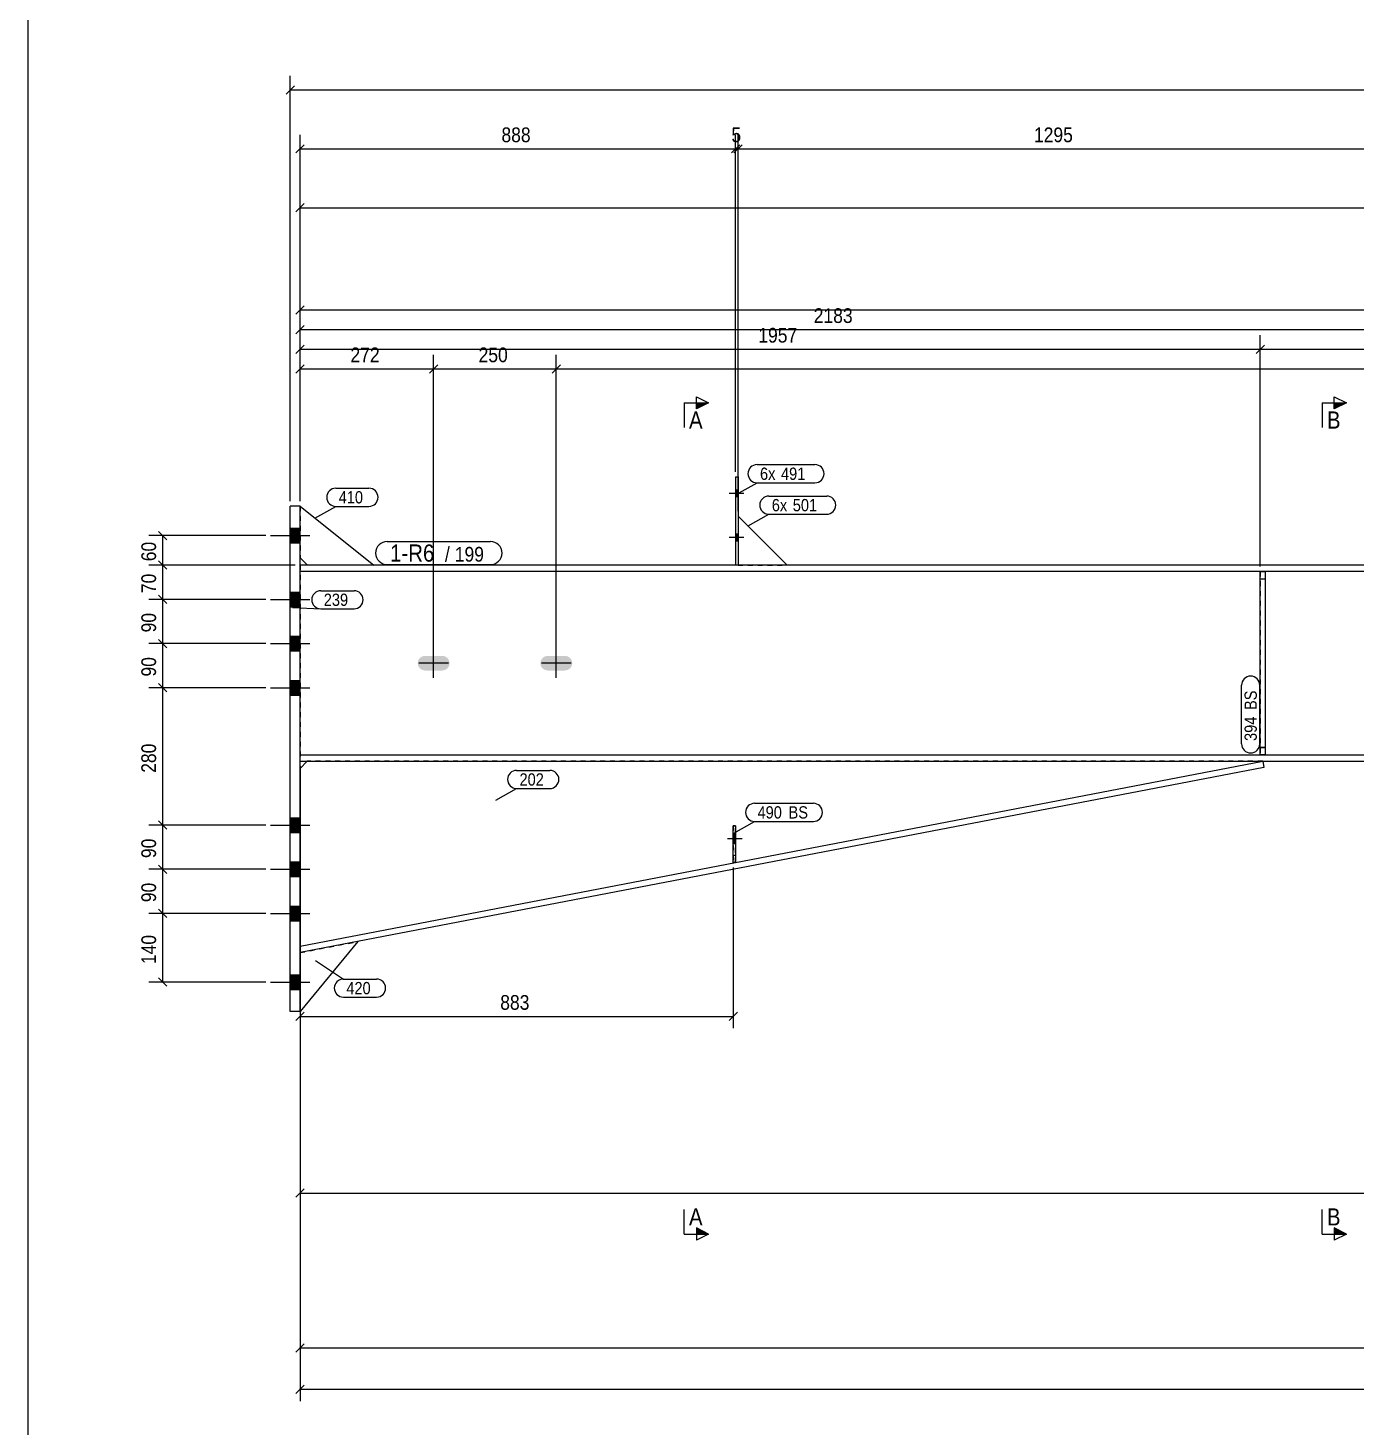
# Model space of a CAD drawing. Header units: millimetres. Extents: x 2 to 1174, y 1 to 825.
# Drawn here: x 5 to 275.6, y 244.6 to 529.8 of the extents above; entities that cross this region are included whole.
import ezdxf

# ---------------------------------------------------------------- set-up
doc = ezdxf.new("R2010")
doc.units = ezdxf.units.MM
for name, pattern in [('XKITLINE00', [0]), ('XKITLINE01', [4, 1, -1, 1, -1]), ('XKITLINE02', [4, 2, -2])]:
    doc.linetypes.add(name, pattern=pattern)
for name, color, linetype, lineweight in [('Bolt', 3, 'Continuous', 0), ('Dimensions', 7, 'Continuous', 0), ('DrawingSheet', 5, 'Continuous', 0), ('Part', 2, 'Continuous', 0), ('PartMark', 7, 'Continuous', 0), ('Section', 6, 'Continuous', 0)]:
    doc.layers.add(name, color=color, linetype=linetype, lineweight=lineweight)
doc.styles.add('ARIAL', font='ARIAL.TTF')

# ---------------------------------------------------------------- blocks, each defined once
blk = doc.blocks.new('*A6')
at = {"layer": 'Bolt'}
for points in [[(60.45, 424.77), (58.45, 424.77), (58.45, 427.77), (60.45, 427.77)], [(60.45, 424.77), (58.45, 424.77), (58.45, 427.77), (60.45, 427.77)], [(60.45, 411.77), (58.45, 411.77), (58.45, 414.77), (60.45, 414.77)], [(60.45, 411.77), (58.45, 411.77), (58.45, 414.77), (60.45, 414.77)], [(60.45, 402.77), (58.45, 402.77), (58.45, 405.77), (60.45, 405.77)], [(60.45, 402.77), (58.45, 402.77), (58.45, 405.77), (60.45, 405.77)], [(60.45, 393.77), (58.45, 393.77), (58.45, 396.77), (60.45, 396.77)], [(60.45, 393.77), (58.45, 393.77), (58.45, 396.77), (60.45, 396.77)], [(60.45, 365.77), (58.45, 365.77), (58.45, 368.77), (60.45, 368.77)], [(60.45, 365.77), (58.45, 365.77), (58.45, 368.77), (60.45, 368.77)], [(60.45, 356.77), (58.45, 356.77), (58.45, 359.77), (60.45, 359.77)], [(60.45, 356.77), (58.45, 356.77), (58.45, 359.77), (60.45, 359.77)], [(60.45, 347.77), (58.45, 347.77), (58.45, 350.77), (60.45, 350.77)], [(60.45, 347.77), (58.45, 347.77), (58.45, 350.77), (60.45, 350.77)], [(60.45, 333.77), (58.45, 333.77), (58.45, 336.77), (60.45, 336.77)], [(60.45, 333.77), (58.45, 333.77), (58.45, 336.77), (60.45, 336.77)]]:
    blk.add_hatch(color=3, dxfattribs=at).paths.add_polyline_path(points, flags=17)
at = {"layer": 'Bolt', "color": 3, "linetype": 'XKITLINE00', "lineweight": 0}
for p, q in [((58.45, 427.77), (60.45, 427.77)), ((58.45, 427.77), (60.45, 427.77)), ((54.45, 426.27), (62.45, 426.27)), ((54.45, 426.27), (62.45, 426.27)), ((58.45, 424.77), (60.45, 424.77)), ((58.45, 424.77), (60.45, 424.77)), ((58.45, 414.77), (60.45, 414.77)), ((58.45, 414.77), (60.45, 414.77)), ((54.45, 413.27), (62.45, 413.27)), ((54.45, 413.27), (62.45, 413.27)), ((58.45, 411.77), (60.45, 411.77)), ((58.45, 411.77), (60.45, 411.77)), ((58.45, 405.77), (60.45, 405.77)), ((58.45, 405.77), (60.45, 405.77)), ((54.45, 404.27), (62.45, 404.27)), ((54.45, 404.27), (62.45, 404.27)), ((58.45, 402.77), (60.45, 402.77)), ((58.45, 402.77), (60.45, 402.77)), ((58.45, 396.77), (60.45, 396.77)), ((58.45, 396.77), (60.45, 396.77)), ((54.45, 395.27), (62.45, 395.27)), ((54.45, 395.27), (62.45, 395.27)), ((58.45, 393.77), (60.45, 393.77)), ((58.45, 393.77), (60.45, 393.77)), ((58.45, 368.77), (60.45, 368.77)), ((58.45, 368.77), (60.45, 368.77)), ((54.45, 367.27), (62.45, 367.27)), ((54.45, 367.27), (62.45, 367.27)), ((58.45, 365.77), (60.45, 365.77)), ((58.45, 365.77), (60.45, 365.77)), ((58.45, 359.77), (60.45, 359.77)), ((58.45, 359.77), (60.45, 359.77)), ((54.45, 358.27), (62.45, 358.27)), ((54.45, 358.27), (62.45, 358.27)), ((58.45, 356.77), (60.45, 356.77)), ((58.45, 356.77), (60.45, 356.77)), ((58.45, 350.77), (60.45, 350.77)), ((58.45, 350.77), (60.45, 350.77)), ((54.45, 349.27), (62.45, 349.27)), ((54.45, 349.27), (62.45, 349.27)), ((58.45, 347.77), (60.45, 347.77)), ((58.45, 347.77), (60.45, 347.77)), ((58.45, 336.77), (60.45, 336.77)), ((58.45, 336.77), (60.45, 336.77)), ((54.45, 335.27), (62.45, 335.27)), ((54.45, 335.27), (62.45, 335.27)), ((58.45, 333.77), (60.45, 333.77)), ((58.45, 333.77), (60.45, 333.77))]:
    blk.add_line(p, q, dxfattribs=at)
blk = doc.blocks.new('*A7')
at = {"layer": 'Part', "color": 2, "linetype": 'XKITLINE00', "lineweight": 0}
blk.add_line((72.23, 343.54), (60.45, 329.27), dxfattribs=at)
at = {"layer": 'Part', "color": 7, "linetype": 'XKITLINE01', "lineweight": 0}
for p, q in [((60.45, 341.27), (72.23, 343.54)), ((60.45, 329.27), (60.45, 341.27))]:
    blk.add_line(p, q, dxfattribs=at)
blk = doc.blocks.new('*A8')
at = {"layer": 'Part', "color": 7, "linetype": 'XKITLINE01', "lineweight": 0}
for p, q in [((148.71, 367.14), (148.71, 359.64)), ((149.21, 367.14), (148.71, 367.14)), ((149.21, 359.64), (149.21, 367.14)), ((148.71, 361.14), (149.21, 361.14)), ((148.71, 359.64), (149.21, 359.64))]:
    blk.add_line(p, q, dxfattribs=at)
blk = doc.blocks.new('*A9')
at = {"layer": 'Part', "color": 2, "linetype": 'XKITLINE00', "lineweight": 0}
for p, q in [((148.71, 359.64), (148.71, 367.14)), ((148.71, 367.14), (149.21, 367.14)), ((149.21, 367.14), (149.21, 359.64)), ((149.21, 359.64), (148.71, 359.64))]:
    blk.add_line(p, q, dxfattribs=at)
at = {"layer": 'Part', "color": 7, "linetype": 'XKITLINE01', "lineweight": 0}
blk.add_line((148.71, 361.14), (149.21, 361.14), dxfattribs=at)
blk = doc.blocks.new('*A10')
at = {"layer": 'Part', "color": 2, "linetype": 'XKITLINE00', "lineweight": 0}
blk.add_line((159.71, 420.27), (149.71, 430.27), dxfattribs=at)
at = {"layer": 'Part', "color": 7, "linetype": 'XKITLINE01', "lineweight": 0}
for p, q in [((149.71, 430.27), (149.71, 420.27)), ((149.71, 420.27), (159.71, 420.27))]:
    blk.add_line(p, q, dxfattribs=at)
blk = doc.blocks.new('*A11')
at = {"layer": 'Part', "color": 2, "linetype": 'XKITLINE00', "lineweight": 0}
for p, q in [((149.21, 438.27), (149.71, 438.27)), ((149.21, 438.27), (149.21, 420.27)), ((149.71, 438.27), (149.71, 420.27))]:
    blk.add_line(p, q, dxfattribs=at)
at = {"layer": 'Part', "color": 7, "linetype": 'XKITLINE01', "lineweight": 0}
blk.add_line((149.71, 420.27), (149.21, 420.27), dxfattribs=at)
blk = doc.blocks.new('*A48')
at = {"layer": 'Part', "color": 2, "linetype": 'XKITLINE00', "lineweight": 0}
for p, q in [((256.12, 381.57), (256.12, 418.97)), ((257.12, 418.97), (257.12, 381.57))]:
    blk.add_line(p, q, dxfattribs=at)
at = {"layer": 'Part', "color": 7, "linetype": 'XKITLINE01', "lineweight": 0}
for p, q in [((256.12, 418.97), (257.12, 418.97)), ((256.12, 417.47), (257.12, 417.47)), ((256.12, 383.07), (257.12, 383.07)), ((256.12, 381.57), (257.12, 381.57))]:
    blk.add_line(p, q, dxfattribs=at)
blk = doc.blocks.new('*A49')
at = {"layer": 'Part', "color": 7, "linetype": 'XKITLINE01', "lineweight": 0}
for p, q in [((256.12, 418.97), (256.12, 381.57)), ((256.12, 418.97), (257.12, 418.97)), ((256.12, 417.47), (257.12, 417.47)), ((257.12, 418.97), (257.12, 381.57)), ((257.12, 383.07), (256.12, 383.07)), ((257.12, 381.57), (256.12, 381.57))]:
    blk.add_line(p, q, dxfattribs=at)
blk = doc.blocks.new('*A52')
at = {"layer": 'Part', "color": 2, "linetype": 'XKITLINE00', "lineweight": 0}
for p, q in [((60.45, 378.81), (61.91, 380.27)), ((60.45, 342.6), (256.62, 380.27)), ((256.62, 380.27), (256.86, 379)), ((256.86, 379), (60.45, 341.27))]:
    blk.add_line(p, q, dxfattribs=at)
at = {"layer": 'Part', "color": 7, "linetype": 'XKITLINE01', "lineweight": 0}
for p, q in [((256.62, 380.27), (61.91, 380.27)), ((60.45, 341.27), (60.45, 378.81))]:
    blk.add_line(p, q, dxfattribs=at)
blk = doc.blocks.new('*A54')
at = {"layer": 'Part', "color": 2, "linetype": 'XKITLINE00', "lineweight": 0}
for p, q in [((60.45, 432.27), (75.45, 420.27)), ((61.95, 420.27), (60.45, 421.77))]:
    blk.add_line(p, q, dxfattribs=at)
at = {"layer": 'Part', "color": 7, "linetype": 'XKITLINE01', "lineweight": 0}
for p, q in [((60.45, 432.27), (60.45, 421.77)), ((75.45, 420.27), (61.95, 420.27))]:
    blk.add_line(p, q, dxfattribs=at)
blk = doc.blocks.new('*A55')
at = {"layer": 'Bolt'}
for points in [[(84.53, 399.7), (84.42, 400.27), (84.53, 400.85), (84.86, 401.33), (85.34, 401.66), (85.92, 401.77), (89.42, 401.77), (89.99, 401.66), (90.48, 401.33), (90.8, 400.85), (90.92, 400.27), (90.8, 399.7), (90.48, 399.21), (89.99, 398.89), (89.42, 398.77), (85.92, 398.77), (85.34, 398.89), (84.86, 399.21)], [(109.53, 399.7), (109.42, 400.27), (109.53, 400.85), (109.86, 401.33), (110.34, 401.66), (110.92, 401.77), (114.42, 401.77), (114.99, 401.66), (115.48, 401.33), (115.8, 400.85), (115.92, 400.27), (115.8, 399.7), (115.48, 399.21), (114.99, 398.89), (114.42, 398.77), (110.92, 398.77), (110.34, 398.89), (109.86, 399.21)]]:
    blk.add_hatch(color=3, dxfattribs=at).paths.add_polyline_path(points, flags=17)
at = {"layer": 'Bolt', "color": 3, "linetype": 'XKITLINE00', "lineweight": 0}
for p, q in [((87.67, 397.27), (87.67, 403.27)), ((112.67, 397.27), (112.67, 403.27)), ((90.67, 400.27), (84.67, 400.27)), ((115.67, 400.27), (109.67, 400.27))]:
    blk.add_line(p, q, dxfattribs=at)
blk = doc.blocks.new('*A56')
at = {"layer": 'Bolt', "color": 3, "linetype": 'XKITLINE02', "lineweight": 0}
for p, q in [((149.21, 365.43), (148.71, 365.43)), ((150.56, 364.44), (147.56, 364.44)), ((149.21, 363.46), (148.71, 363.46))]:
    blk.add_line(p, q, dxfattribs=at)
blk = doc.blocks.new('*A57')
at = {"layer": 'Bolt'}
blk.add_hatch(color=3, dxfattribs=at).paths.add_polyline_path([(149.21, 363.46), (148.71, 363.46), (148.71, 365.43), (149.21, 365.43)], flags=17)
at = {"layer": 'Bolt', "color": 3, "linetype": 'XKITLINE00', "lineweight": 0}
for p, q in [((149.21, 365.43), (148.71, 365.43)), ((150.56, 364.44), (147.56, 364.44)), ((149.21, 363.46), (148.71, 363.46))]:
    blk.add_line(p, q, dxfattribs=at)
blk = doc.blocks.new('*A58')
at = {"layer": 'Bolt'}
for points in [[(149.21, 435.57), (149.71, 435.57), (149.71, 434.17), (149.21, 434.17)], [(149.21, 435.57), (149.71, 435.57), (149.71, 434.17), (149.21, 434.17)], [(149.21, 426.57), (149.71, 426.57), (149.71, 425.17), (149.21, 425.17)], [(149.21, 426.57), (149.71, 426.57), (149.71, 425.17), (149.21, 425.17)]]:
    blk.add_hatch(color=3, dxfattribs=at).paths.add_polyline_path(points, flags=17)
at = {"layer": 'Bolt', "color": 3, "linetype": 'XKITLINE00', "lineweight": 0}
for p, q in [((150.87, 434.87), (147.87, 434.87)), ((150.87, 434.87), (147.87, 434.87)), ((149.71, 435.57), (149.21, 435.57)), ((149.71, 435.57), (149.21, 435.57)), ((149.71, 434.17), (149.21, 434.17)), ((149.71, 434.17), (149.21, 434.17)), ((150.87, 425.87), (147.87, 425.87)), ((150.87, 425.87), (147.87, 425.87)), ((149.71, 426.57), (149.21, 426.57)), ((149.71, 426.57), (149.21, 426.57)), ((149.71, 425.17), (149.21, 425.17)), ((149.71, 425.17), (149.21, 425.17))]:
    blk.add_line(p, q, dxfattribs=at)
blk = doc.blocks.new('*A80')
at = {"layer": 'Part', "color": 2, "linetype": 'XKITLINE00', "lineweight": 0}
for p, q in [((313.71, 420.27), (60.45, 420.27)), ((313.71, 418.97), (60.45, 418.97)), ((60.45, 381.57), (313.71, 381.57)), ((60.45, 380.27), (313.71, 380.27))]:
    blk.add_line(p, q, dxfattribs=at)
at = {"layer": 'Part', "color": 7, "linetype": 'XKITLINE01', "lineweight": 0}
blk.add_line((60.45, 420.27), (60.45, 380.27), dxfattribs=at)
blk = doc.blocks.new('*A81')
at = {"layer": 'Part', "color": 2, "linetype": 'XKITLINE00', "lineweight": 0}
for p, q in [((58.45, 329.27), (58.45, 432.27)), ((60.45, 432.27), (58.45, 432.27)), ((60.45, 329.27), (60.45, 432.27)), ((60.45, 329.27), (58.45, 329.27))]:
    blk.add_line(p, q, dxfattribs=at)
blk = doc.blocks.new('*A187')
at = {"layer": 'DrawingSheet', "color": 5, "linetype": 'XKITLINE00', "lineweight": 0}
blk.add_line((5, 825), (5, 5), dxfattribs=at)
blk = doc.blocks.new('*A195')
at = {"layer": 'Dimensions', "color": 7, "linetype": 'XKITLINE00', "lineweight": 0}
for p, q in [((58.45, 433.27), (58.45, 519.97)), ((59.3, 517.96), (57.6, 516.27)), ((58.45, 517.12), (1051.15, 517.12))]:
    blk.add_line(p, q, dxfattribs=at)
at = {"layer": 'Dimensions', "color": 3}
blk.add_point((58.45, 517.12), dxfattribs=at)
blk = doc.blocks.new('*A196')
at = {"layer": 'Dimensions', "color": 7, "linetype": 'XKITLINE00', "lineweight": 0}
for p, q in [((59.45, 420.27), (29.6, 420.27)), ((31.6, 421.12), (33.3, 419.42)), ((32.45, 413.27), (32.45, 420.27)), ((31.6, 414.12), (33.3, 412.42)), ((53.45, 413.27), (29.6, 413.27))]:
    blk.add_line(p, q, dxfattribs=at)
at = {"layer": 'Dimensions', "color": 3}
for p in [(32.45, 420.27), (32.45, 413.27)]:
    blk.add_point(p, dxfattribs=at)
at = {"layer": 'Dimensions', "color": 3, "style": 'ARIAL', "width": 0.85}
blk.add_text('70', height=3, rotation=90.0002, dxfattribs=at).set_placement((31.1, 414.55))
blk = doc.blocks.new('*A197')
at = {"layer": 'Dimensions', "color": 7, "linetype": 'XKITLINE00', "lineweight": 0}
for p, q in [((53.45, 426.27), (29.6, 426.27)), ((31.6, 427.12), (33.3, 425.42)), ((32.45, 420.27), (32.45, 426.27)), ((59.45, 420.27), (29.6, 420.27)), ((31.6, 421.12), (33.3, 419.42))]:
    blk.add_line(p, q, dxfattribs=at)
at = {"layer": 'Dimensions', "color": 3}
for p in [(32.45, 426.27), (32.45, 420.27)]:
    blk.add_point(p, dxfattribs=at)
at = {"layer": 'Dimensions', "color": 3, "style": 'ARIAL', "width": 0.85}
blk.add_text('60', height=3, rotation=90.0002, dxfattribs=at).set_placement((31.1, 421.05))
blk = doc.blocks.new('*A199')
at = {"layer": 'Dimensions', "color": 7, "linetype": 'XKITLINE00', "lineweight": 0}
for p, q in [((53.45, 349.27), (29.6, 349.27)), ((31.6, 350.12), (33.3, 348.42)), ((32.45, 335.27), (32.45, 349.27)), ((53.45, 335.27), (29.6, 335.27)), ((31.6, 336.12), (33.3, 334.42))]:
    blk.add_line(p, q, dxfattribs=at)
at = {"layer": 'Dimensions', "color": 3}
for p in [(32.45, 349.27), (32.45, 335.27)]:
    blk.add_point(p, dxfattribs=at)
at = {"layer": 'Dimensions', "color": 3, "style": 'ARIAL', "width": 0.85}
blk.add_text('140', height=3, rotation=90.0002, dxfattribs=at).set_placement((31.1, 338.93))
blk = doc.blocks.new('*A200')
at = {"layer": 'Dimensions', "color": 7, "linetype": 'XKITLINE00', "lineweight": 0}
for p, q in [((53.45, 358.27), (29.6, 358.27)), ((31.6, 359.12), (33.3, 357.42)), ((32.45, 349.27), (32.45, 358.27)), ((53.45, 349.27), (29.6, 349.27)), ((31.6, 350.12), (33.3, 348.42))]:
    blk.add_line(p, q, dxfattribs=at)
at = {"layer": 'Dimensions', "color": 3}
for p in [(32.45, 358.27), (32.45, 349.27)]:
    blk.add_point(p, dxfattribs=at)
at = {"layer": 'Dimensions', "color": 3, "style": 'ARIAL', "width": 0.85}
blk.add_text('90', height=3, rotation=90.0002, dxfattribs=at).set_placement((31.1, 351.55))
blk = doc.blocks.new('*A201')
at = {"layer": 'Dimensions', "color": 7, "linetype": 'XKITLINE00', "lineweight": 0}
for p, q in [((31.6, 368.12), (33.3, 366.42)), ((53.45, 367.27), (29.6, 367.27)), ((32.45, 358.27), (32.45, 367.27)), ((53.45, 358.27), (29.6, 358.27)), ((31.6, 359.12), (33.3, 357.42))]:
    blk.add_line(p, q, dxfattribs=at)
at = {"layer": 'Dimensions', "color": 3}
for p in [(32.45, 367.27), (32.45, 358.27)]:
    blk.add_point(p, dxfattribs=at)
at = {"layer": 'Dimensions', "color": 3, "style": 'ARIAL', "width": 0.85}
blk.add_text('90', height=3, rotation=90.0002, dxfattribs=at).set_placement((31.1, 360.55))
blk = doc.blocks.new('*A202')
at = {"layer": 'Dimensions', "color": 7, "linetype": 'XKITLINE00', "lineweight": 0}
for p, q in [((53.45, 395.27), (29.6, 395.27)), ((31.6, 396.12), (33.3, 394.42)), ((32.45, 367.27), (32.45, 395.27)), ((31.6, 368.12), (33.3, 366.42)), ((53.45, 367.27), (29.6, 367.27))]:
    blk.add_line(p, q, dxfattribs=at)
at = {"layer": 'Dimensions', "color": 3}
for p in [(32.45, 395.27), (32.45, 367.27)]:
    blk.add_point(p, dxfattribs=at)
at = {"layer": 'Dimensions', "color": 3, "style": 'ARIAL', "width": 0.85}
blk.add_text('280', height=3, rotation=90.0002, dxfattribs=at).set_placement((31.1, 377.93))
blk = doc.blocks.new('*A203')
at = {"layer": 'Dimensions', "color": 7, "linetype": 'XKITLINE00', "lineweight": 0}
for p, q in [((31.6, 405.12), (33.3, 403.42)), ((53.45, 404.27), (29.6, 404.27)), ((32.45, 395.27), (32.45, 404.27)), ((53.45, 395.27), (29.6, 395.27)), ((31.6, 396.12), (33.3, 394.42))]:
    blk.add_line(p, q, dxfattribs=at)
at = {"layer": 'Dimensions', "color": 3}
for p in [(32.45, 404.27), (32.45, 395.27)]:
    blk.add_point(p, dxfattribs=at)
at = {"layer": 'Dimensions', "color": 3, "style": 'ARIAL', "width": 0.85}
blk.add_text('90', height=3, rotation=90.0002, dxfattribs=at).set_placement((31.1, 397.55))
blk = doc.blocks.new('*A204')
at = {"layer": 'Dimensions', "color": 7, "linetype": 'XKITLINE00', "lineweight": 0}
for p, q in [((31.6, 414.12), (33.3, 412.42)), ((53.45, 413.27), (29.6, 413.27)), ((32.45, 404.27), (32.45, 413.27)), ((31.6, 405.12), (33.3, 403.42)), ((53.45, 404.27), (29.6, 404.27))]:
    blk.add_line(p, q, dxfattribs=at)
at = {"layer": 'Dimensions', "color": 3}
for p in [(32.45, 413.27), (32.45, 404.27)]:
    blk.add_point(p, dxfattribs=at)
at = {"layer": 'Dimensions', "color": 3, "style": 'ARIAL', "width": 0.85}
blk.add_text('90', height=3, rotation=90.0002, dxfattribs=at).set_placement((31.1, 406.55))
blk = doc.blocks.new('*A205')
at = {"layer": 'Dimensions', "color": 7, "linetype": 'XKITLINE00', "lineweight": 0}
for p, q in [((60.45, 379.27), (60.45, 258.31)), ((61.3, 261.56), (59.6, 259.86)), ((60.45, 260.71), (1043.61, 260.71))]:
    blk.add_line(p, q, dxfattribs=at)
at = {"layer": 'Dimensions', "color": 3}
blk.add_point((60.45, 260.71), dxfattribs=at)
blk = doc.blocks.new('*A208')
at = {"layer": 'Dimensions', "color": 7, "linetype": 'XKITLINE00', "lineweight": 0}
for p, q in [((61.3, 493.96), (59.6, 492.27)), ((60.45, 433.27), (60.45, 495.97)), ((60.45, 493.12), (1047.78, 493.12))]:
    blk.add_line(p, q, dxfattribs=at)
at = {"layer": 'Dimensions', "color": 3}
blk.add_point((60.45, 493.12), dxfattribs=at)
blk = doc.blocks.new('*A209')
at = {"layer": 'Dimensions', "color": 7, "linetype": 'XKITLINE00', "lineweight": 0}
for p, q in [((60.45, 379.27), (60.45, 249.86)), ((61.3, 253.11), (59.6, 251.41)), ((60.45, 252.26), (1037.1, 252.26))]:
    blk.add_line(p, q, dxfattribs=at)
at = {"layer": 'Dimensions', "color": 3}
blk.add_point((60.45, 252.26), dxfattribs=at)
blk = doc.blocks.new('*A210')
at = {"layer": 'Dimensions', "color": 7, "linetype": 'XKITLINE00', "lineweight": 0}
for p, q in [((60.45, 433.27), (60.45, 475.12)), ((61.3, 473.12), (59.6, 471.42)), ((60.45, 472.27), (1023.9, 472.27))]:
    blk.add_line(p, q, dxfattribs=at)
at = {"layer": 'Dimensions', "color": 3}
blk.add_point((60.45, 472.27), dxfattribs=at)
blk = doc.blocks.new('*A211')
at = {"layer": 'Dimensions', "color": 7, "linetype": 'XKITLINE00', "lineweight": 0}
for p, q in [((60.45, 379.27), (60.45, 289.87)), ((61.3, 293.12), (59.6, 291.42)), ((60.45, 292.27), (770.51, 292.27))]:
    blk.add_line(p, q, dxfattribs=at)
at = {"layer": 'Dimensions', "color": 3}
blk.add_point((60.45, 292.27), dxfattribs=at)
blk = doc.blocks.new('*A216')
at = {"layer": 'PartMark', "color": 7, "linetype": 'XKITLINE00', "lineweight": 0}
for p, q in [((63.62, 339.7), (69.28, 335.89)), ((69.28, 335.89), (76.04, 335.89)), ((69.28, 332.19), (76.04, 332.19))]:
    blk.add_line(p, q, dxfattribs=at)
for centre, start, end in [((69.28, 334.04), 90, 270), ((76.04, 334.04), 270, 90)]:
    blk.add_arc(centre, 1.85, start, end, dxfattribs=at)
at = {"layer": 'PartMark', "color": 3, "style": 'ARIAL', "width": 0.85}
blk.add_text('420', height=2.5, dxfattribs=at).set_placement((69.88, 332.79))
blk = doc.blocks.new('*A217')
at = {"layer": 'PartMark', "color": 7, "linetype": 'XKITLINE00', "lineweight": 0}
for p, q in [((64.68, 415.05), (71.44, 415.05)), ((58.88, 411.64), (64.68, 411.35)), ((64.68, 411.35), (71.44, 411.35))]:
    blk.add_line(p, q, dxfattribs=at)
for centre, start, end in [((64.68, 413.2), 90, 270), ((71.44, 413.2), 270, 90)]:
    blk.add_arc(centre, 1.85, start, end, dxfattribs=at)
at = {"layer": 'PartMark', "color": 3, "style": 'ARIAL', "width": 0.85}
blk.add_text('239', height=2.5, dxfattribs=at).set_placement((65.28, 411.95))
blk = doc.blocks.new('*A218')
at = {"layer": 'PartMark', "color": 7, "linetype": 'XKITLINE00', "lineweight": 0}
for p, q in [((78.2, 425.07), (99.25, 425.07)), ((78.2, 420.37), (99.25, 420.37))]:
    blk.add_line(p, q, dxfattribs=at)
for centre, start, end in [((78.2, 422.72), 90, 270), ((99.25, 422.72), 270, 90)]:
    blk.add_arc(centre, 2.35, start, end, dxfattribs=at)
at = {"layer": 'PartMark', "color": 1, "style": 'ARIAL', "width": 0.85}
blk.add_text('1-R6', height=3.5, dxfattribs=at).set_placement((78.8, 420.97))
at = {"layer": 'PartMark', "color": 3, "style": 'ARIAL', "width": 0.85}
for s, p in [('/', (89.97, 420.97)), ('199', (91.98, 420.97))]:
    blk.add_text(s, height=3, dxfattribs=at).set_placement(p)
blk = doc.blocks.new('*A225')
at = {"layer": 'PartMark', "color": 7, "linetype": 'XKITLINE00', "lineweight": 0}
for p, q in [((155.98, 434.34), (167.77, 434.34)), ((151.74, 428.24), (155.98, 430.64)), ((155.98, 430.64), (167.77, 430.64))]:
    blk.add_line(p, q, dxfattribs=at)
for centre, start, end in [((155.98, 432.49), 90, 270), ((167.77, 432.49), 270, 90)]:
    blk.add_arc(centre, 1.85, start, end, dxfattribs=at)
at = {"layer": 'PartMark', "color": 3, "style": 'ARIAL', "width": 0.85}
for s, p in [('6x', (156.58, 431.24)), ('501', (160.86, 431.24))]:
    blk.add_text(s, height=2.5, dxfattribs=at).set_placement(p)
blk = doc.blocks.new('*A226')
at = {"layer": 'PartMark', "color": 7, "linetype": 'XKITLINE00', "lineweight": 0}
for p, q in [((153.58, 440.74), (165.37, 440.74)), ((149.34, 434.64), (153.58, 437.04)), ((153.58, 437.04), (165.37, 437.04))]:
    blk.add_line(p, q, dxfattribs=at)
for centre, start, end in [((153.58, 438.89), 90, 270), ((165.37, 438.89), 270, 90)]:
    blk.add_arc(centre, 1.85, start, end, dxfattribs=at)
at = {"layer": 'PartMark', "color": 3, "style": 'ARIAL', "width": 0.85}
for s, p in [('6x', (154.18, 437.64)), ('491', (158.46, 437.64))]:
    blk.add_text(s, height=2.5, dxfattribs=at).set_placement(p)
blk = doc.blocks.new('*A231')
at = {"layer": 'PartMark', "color": 7, "linetype": 'XKITLINE00', "lineweight": 0}
for p, q in [((252.32, 383.82), (252.32, 395.78)), ((256.02, 383.82), (256.02, 395.78))]:
    blk.add_line(p, q, dxfattribs=at)
for centre, start, end in [((254.17, 395.78), 0, 180), ((254.17, 383.82), 180, 0)]:
    blk.add_arc(centre, 1.85, start, end, dxfattribs=at)
at = {"layer": 'PartMark', "color": 3, "style": 'ARIAL', "width": 0.85}
for s, p in [('BS', (255.42, 390.73)), ('394', (255.42, 384.42))]:
    blk.add_text(s, height=2.5, rotation=90.0002, dxfattribs=at).set_placement(p)
blk = doc.blocks.new('*A232')
at = {"layer": 'PartMark', "color": 7, "linetype": 'XKITLINE00', "lineweight": 0}
for p, q in [((153.08, 371.71), (165.05, 371.71)), ((148.84, 365.61), (153.08, 368.01)), ((153.08, 368.01), (165.05, 368.01))]:
    blk.add_line(p, q, dxfattribs=at)
for centre, start, end in [((153.08, 369.86), 90, 270), ((165.05, 369.86), 270, 90)]:
    blk.add_arc(centre, 1.85, start, end, dxfattribs=at)
at = {"layer": 'PartMark', "color": 3, "style": 'ARIAL', "width": 0.85}
for s, p in [('490', (153.68, 368.61)), ('BS', (160, 368.61))]:
    blk.add_text(s, height=2.5, dxfattribs=at).set_placement(p)
blk = doc.blocks.new('*A233')
at = {"layer": 'Section'}
for points in [[(141.21, 453.34), (143.71, 453.34), (141.21, 452.09)], [(141.21, 285.15), (143.71, 283.9), (141.21, 283.9)]]:
    blk.add_hatch(color=3, dxfattribs=at).paths.add_polyline_path(points, flags=17)
at = {"layer": 'Section', "color": 3, "linetype": 'XKITLINE00', "lineweight": 0}
for p, q in [((141.21, 452.09), (141.21, 454.59)), ((141.21, 454.59), (143.71, 453.34)), ((143.71, 453.34), (141.21, 452.09)), ((143.71, 283.9), (141.21, 285.15)), ((141.21, 285.15), (141.21, 282.65)), ((143.71, 283.9), (141.21, 282.65))]:
    blk.add_line(p, q, dxfattribs=at)
at = {"layer": 'Section', "color": 1, "linetype": 'XKITLINE00', "lineweight": 0}
for p, q in [((138.71, 453.34), (138.71, 448.34)), ((138.71, 453.34), (143.71, 453.34)), ((138.71, 283.9), (138.71, 288.9)), ((138.71, 283.9), (143.71, 283.9))]:
    blk.add_line(p, q, dxfattribs=at)
at = {"layer": 'Section', "color": 7, "style": 'ARIAL', "width": 0.85}
for p in [(139.71, 448.09), (139.71, 285.65)]:
    blk.add_text('A', height=3.5, dxfattribs=at).set_placement(p)
blk = doc.blocks.new('*A236')
at = {"layer": 'Section'}
for points in [[(271.21, 453.34), (273.71, 453.34), (271.21, 452.09)], [(271.21, 285.15), (273.71, 283.9), (271.21, 283.9)]]:
    blk.add_hatch(color=3, dxfattribs=at).paths.add_polyline_path(points, flags=17)
at = {"layer": 'Section', "color": 3, "linetype": 'XKITLINE00', "lineweight": 0}
for p, q in [((271.21, 452.09), (271.21, 454.59)), ((271.21, 454.59), (273.71, 453.34)), ((273.71, 453.34), (271.21, 452.09)), ((273.71, 283.9), (271.21, 285.15)), ((271.21, 285.15), (271.21, 282.65)), ((273.71, 283.9), (271.21, 282.65))]:
    blk.add_line(p, q, dxfattribs=at)
at = {"layer": 'Section', "color": 1, "linetype": 'XKITLINE00', "lineweight": 0}
for p, q in [((268.71, 453.34), (268.71, 448.34)), ((268.71, 453.34), (273.71, 453.34)), ((268.71, 283.9), (268.71, 288.9)), ((268.71, 283.9), (273.71, 283.9))]:
    blk.add_line(p, q, dxfattribs=at)
at = {"layer": 'Section', "color": 7, "style": 'ARIAL', "width": 0.85}
for p in [(269.71, 448.09), (269.71, 285.65)]:
    blk.add_text('B', height=3.5, dxfattribs=at).set_placement(p)
blk = doc.blocks.new('*A239')
at = {"layer": 'Dimensions', "color": 7, "linetype": 'XKITLINE00', "lineweight": 0}
for p, q in [((60.45, 433.27), (60.45, 507.97)), ((149.21, 439.27), (149.21, 507.97)), ((61.3, 505.96), (59.6, 504.27)), ((60.45, 505.12), (149.21, 505.12)), ((150.06, 505.96), (148.36, 504.27))]:
    blk.add_line(p, q, dxfattribs=at)
at = {"layer": 'Dimensions', "color": 3}
for p in [(60.45, 505.12), (149.21, 505.12)]:
    blk.add_point(p, dxfattribs=at)
at = {"layer": 'Dimensions', "color": 3, "style": 'ARIAL', "width": 0.85}
blk.add_text('888', height=3, dxfattribs=at).set_placement((101.49, 506.47))
blk = doc.blocks.new('*A240')
at = {"layer": 'Dimensions', "color": 7, "linetype": 'XKITLINE00', "lineweight": 0}
for p, q in [((149.21, 439.27), (149.21, 507.97)), ((149.71, 431.27), (149.71, 507.97)), ((150.06, 505.96), (148.36, 504.27)), ((150.56, 505.96), (148.86, 504.27)), ((149.21, 505.12), (149.71, 505.12))]:
    blk.add_line(p, q, dxfattribs=at)
at = {"layer": 'Dimensions', "color": 3}
for p in [(149.21, 505.12), (149.71, 505.12)]:
    blk.add_point(p, dxfattribs=at)
at = {"layer": 'Dimensions', "color": 3, "style": 'ARIAL', "width": 0.85}
blk.add_text('5', height=3, dxfattribs=at).set_placement((148.35, 506.47))
blk = doc.blocks.new('*A241')
at = {"layer": 'Dimensions', "color": 7, "linetype": 'XKITLINE00', "lineweight": 0}
for p, q in [((149.71, 431.27), (149.71, 507.97)), ((279.21, 439.27), (279.21, 507.97)), ((150.56, 505.96), (148.86, 504.27)), ((149.71, 505.12), (279.21, 505.12)), ((280.06, 505.96), (278.36, 504.27))]:
    blk.add_line(p, q, dxfattribs=at)
at = {"layer": 'Dimensions', "color": 3}
for p in [(149.71, 505.12), (279.21, 505.12)]:
    blk.add_point(p, dxfattribs=at)
at = {"layer": 'Dimensions', "color": 3, "style": 'ARIAL', "width": 0.85}
blk.add_text('1295', height=3, dxfattribs=at).set_placement((210.01, 506.47))
blk = doc.blocks.new('*A253')
at = {"layer": 'Dimensions', "color": 7, "linetype": 'XKITLINE00', "lineweight": 0}
for p, q in [((60.45, 379.27), (60.45, 325.87)), ((148.71, 358.64), (148.71, 325.87)), ((61.3, 329.12), (59.6, 327.42)), ((60.45, 328.27), (148.71, 328.27)), ((149.56, 329.12), (147.86, 327.42))]:
    blk.add_line(p, q, dxfattribs=at)
at = {"layer": 'Dimensions', "color": 3}
for p in [(60.45, 328.27), (148.71, 328.27)]:
    blk.add_point(p, dxfattribs=at)
at = {"layer": 'Dimensions', "color": 3, "style": 'ARIAL', "width": 0.85}
blk.add_text('883', height=3, dxfattribs=at).set_placement((101.24, 329.62))
blk = doc.blocks.new('*A254')
at = {"layer": 'Dimensions', "color": 7, "linetype": 'XKITLINE00', "lineweight": 0}
for p, q in [((61.3, 465.12), (59.6, 463.42)), ((60.45, 433.27), (60.45, 467.12)), ((256.97, 465.12), (255.27, 463.42)), ((256.12, 419.97), (256.12, 467.12)), ((60.45, 464.27), (256.12, 464.27))]:
    blk.add_line(p, q, dxfattribs=at)
at = {"layer": 'Dimensions', "color": 3}
for p in [(60.45, 464.27), (256.12, 464.27)]:
    blk.add_point(p, dxfattribs=at)
at = {"layer": 'Dimensions', "color": 3, "style": 'ARIAL', "width": 0.85}
blk.add_text('1957', height=3, dxfattribs=at).set_placement((153.83, 465.62))
blk = doc.blocks.new('*A255')
at = {"layer": 'Dimensions', "color": 7, "linetype": 'XKITLINE00', "lineweight": 0}
for p, q in [((256.97, 465.12), (255.27, 463.42)), ((256.12, 419.97), (256.12, 467.12)), ((256.12, 464.27), (647.69, 464.27))]:
    blk.add_line(p, q, dxfattribs=at)
at = {"layer": 'Dimensions', "color": 3}
blk.add_point((256.12, 464.27), dxfattribs=at)
blk = doc.blocks.new('*A256')
at = {"layer": 'Dimensions', "color": 7, "linetype": 'XKITLINE00', "lineweight": 0}
for p, q in [((60.45, 433.27), (60.45, 471.12)), ((278.71, 390.07), (278.71, 471.12)), ((61.3, 469.12), (59.6, 467.42)), ((60.45, 468.27), (278.71, 468.27)), ((279.56, 469.12), (277.86, 467.42))]:
    blk.add_line(p, q, dxfattribs=at)
at = {"layer": 'Dimensions', "color": 3}
for p in [(60.45, 468.27), (278.71, 468.27)]:
    blk.add_point(p, dxfattribs=at)
at = {"layer": 'Dimensions', "color": 3, "style": 'ARIAL', "width": 0.85}
blk.add_text('2183', height=3, dxfattribs=at).set_placement((165.13, 469.62))
blk = doc.blocks.new('*A259')
at = {"layer": 'Dimensions', "color": 7, "linetype": 'XKITLINE00', "lineweight": 0}
for p, q in [((60.45, 433.27), (60.45, 463.12)), ((87.67, 401.27), (87.67, 463.12)), ((61.3, 461.12), (59.6, 459.42)), ((60.45, 460.27), (87.67, 460.27)), ((88.52, 461.12), (86.82, 459.42))]:
    blk.add_line(p, q, dxfattribs=at)
at = {"layer": 'Dimensions', "color": 3}
for p in [(60.45, 460.27), (87.67, 460.27)]:
    blk.add_point(p, dxfattribs=at)
at = {"layer": 'Dimensions', "color": 3, "style": 'ARIAL', "width": 0.85}
blk.add_text('272', height=3, dxfattribs=at).set_placement((70.72, 461.62))
blk = doc.blocks.new('*A260')
at = {"layer": 'Dimensions', "color": 7, "linetype": 'XKITLINE00', "lineweight": 0}
for p, q in [((87.67, 401.27), (87.67, 463.12)), ((112.67, 401.27), (112.67, 463.12)), ((88.52, 461.12), (86.82, 459.42)), ((87.67, 460.27), (112.67, 460.27)), ((113.52, 461.12), (111.82, 459.42))]:
    blk.add_line(p, q, dxfattribs=at)
at = {"layer": 'Dimensions', "color": 3}
for p in [(87.67, 460.27), (112.67, 460.27)]:
    blk.add_point(p, dxfattribs=at)
at = {"layer": 'Dimensions', "color": 3, "style": 'ARIAL', "width": 0.85}
blk.add_text('250', height=3, dxfattribs=at).set_placement((96.83, 461.62))
blk = doc.blocks.new('*A261')
at = {"layer": 'Dimensions', "color": 7, "linetype": 'XKITLINE00', "lineweight": 0}
for p, q in [((112.67, 401.27), (112.67, 463.12)), ((113.52, 461.12), (111.82, 459.42)), ((112.67, 460.27), (505.23, 460.27))]:
    blk.add_line(p, q, dxfattribs=at)
at = {"layer": 'Dimensions', "color": 3}
blk.add_point((112.67, 460.27), dxfattribs=at)
blk = doc.blocks.new('*A265')
at = {"layer": 'PartMark', "color": 7, "linetype": 'XKITLINE00', "lineweight": 0}
for p, q in [((67.72, 435.94), (74.48, 435.94)), ((63.48, 429.84), (67.72, 432.24)), ((67.72, 432.24), (74.48, 432.24))]:
    blk.add_line(p, q, dxfattribs=at)
for centre, start, end in [((67.72, 434.09), 90, 270), ((74.48, 434.09), 270, 90)]:
    blk.add_arc(centre, 1.85, start, end, dxfattribs=at)
at = {"layer": 'PartMark', "color": 3, "style": 'ARIAL', "width": 0.85}
blk.add_text('410', height=2.5, dxfattribs=at).set_placement((68.32, 432.84))
blk = doc.blocks.new('*A267')
at = {"layer": 'PartMark', "color": 7, "linetype": 'XKITLINE00', "lineweight": 0}
for p, q in [((104.57, 378.42), (111.34, 378.42)), ((100.33, 372.33), (104.57, 374.72)), ((104.57, 374.72), (111.34, 374.72))]:
    blk.add_line(p, q, dxfattribs=at)
for centre, start, end in [((104.57, 376.57), 90, 270), ((111.34, 376.57), 270, 90)]:
    blk.add_arc(centre, 1.85, start, end, dxfattribs=at)
at = {"layer": 'PartMark', "color": 3, "style": 'ARIAL', "width": 0.85}
blk.add_text('202', height=2.5, dxfattribs=at).set_placement((105.17, 375.32))

msp = doc.modelspace()

# ---------------------------------------------------------------- block references
at = {"lineweight": 0}
for name in ['*A187', '*A195', '*A239', '*A240', '*A241', '*A208', '*A210', '*A256', '*A254', '*A255', '*A259', '*A260', '*A261', '*A233', '*A236', '*A226', '*A11', '*A265', '*A58', '*A225', '*A81', '*A54', '*A6', '*A10', '*A197', '*A218', '*A196', '*A48', '*A49', '*A204', '*A217', '*A203', '*A55', '*A231', '*A202', '*A52', '*A205', '*A209', '*A211', '*A253', '*A267', '*A232', '*A201', '*A56', '*A57', '*A8', '*A9', '*A200', '*A199', '*A7', '*A216']:
    msp.add_blockref(name, (0, 0), dxfattribs=at)
at = {"layer": 'Part', "lineweight": 0}
msp.add_blockref('*A80', (0, 0), dxfattribs=at)

doc.saveas('drawing.dxf')
